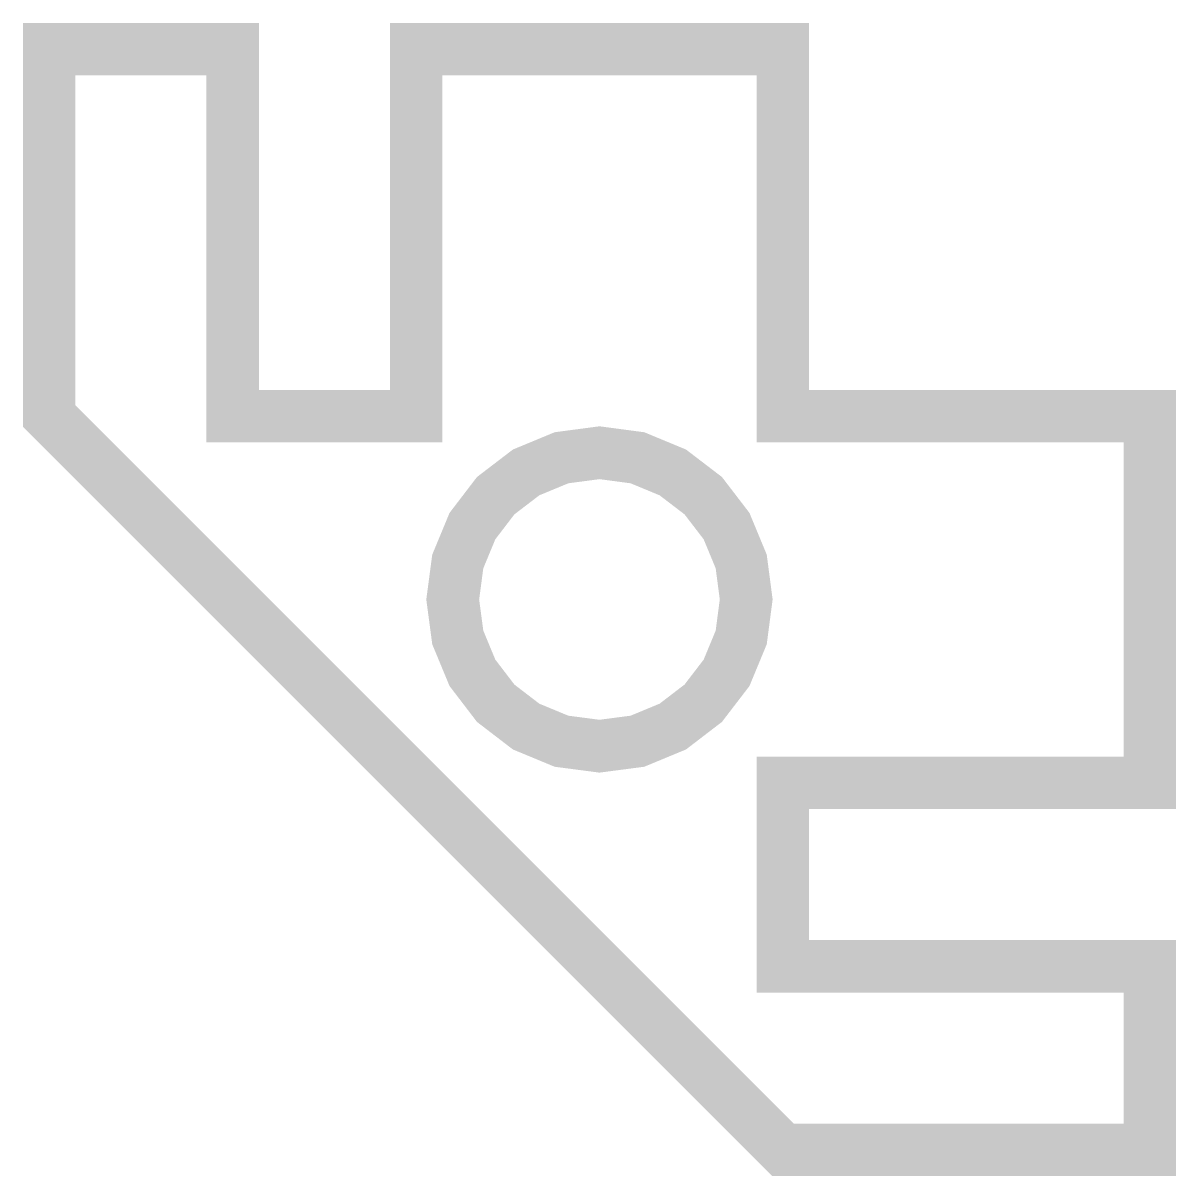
# Model space of a CAD drawing. Extents: x 0.374 to 1.24, y 0.385 to 1.251.
import ezdxf

# ---------------------------------------------------------------- set-up
doc = ezdxf.new("R2010")
doc.units = 0
doc.layers.get('0').update_dxf_attribs({"linetype": 'CONTINUOUS'})

msp = doc.modelspace()

# ---------------------------------------------------------------- linework, layer by layer
at = {"color": 5, "const_width": 0.03937}
for points in [[(0.944879, 1.23128), (0.669271, 1.23128), (0.669271, 0.955729), (0.531521, 0.955729), (0.531521, 1.23128), (0.393718, 1.23128), (0.393718, 0.955729), (0.944879, 0.404514), (1.22049, 0.404514), (1.22049, 0.542318), (0.944879, 0.542318), (0.944879, 0.680122), (1.22049, 0.680122), (1.22049, 0.955729), (0.944879, 0.955729), (0.944879, 1.23128)], [(0.778537, 0.924371), (0.807075, 0.928168), (0.835613, 0.924371), (0.862196, 0.913357), (0.885037, 0.895887), (0.902561, 0.873047), (0.913574, 0.846463), (0.917318, 0.817925), (0.913574, 0.789387), (0.902561, 0.762804), (0.885037, 0.739963), (0.862196, 0.722439), (0.835613, 0.711426), (0.807075, 0.707682), (0.778537, 0.711426), (0.751953, 0.722439), (0.729113, 0.739963), (0.711643, 0.762804), (0.700629, 0.789387), (0.696832, 0.817925), (0.700629, 0.846463), (0.711643, 0.873047), (0.729113, 0.895887), (0.751953, 0.913357), (0.778537, 0.924371)]]:
    msp.add_lwpolyline(points, close=True, dxfattribs=at)

doc.saveas('drawing.dxf')
